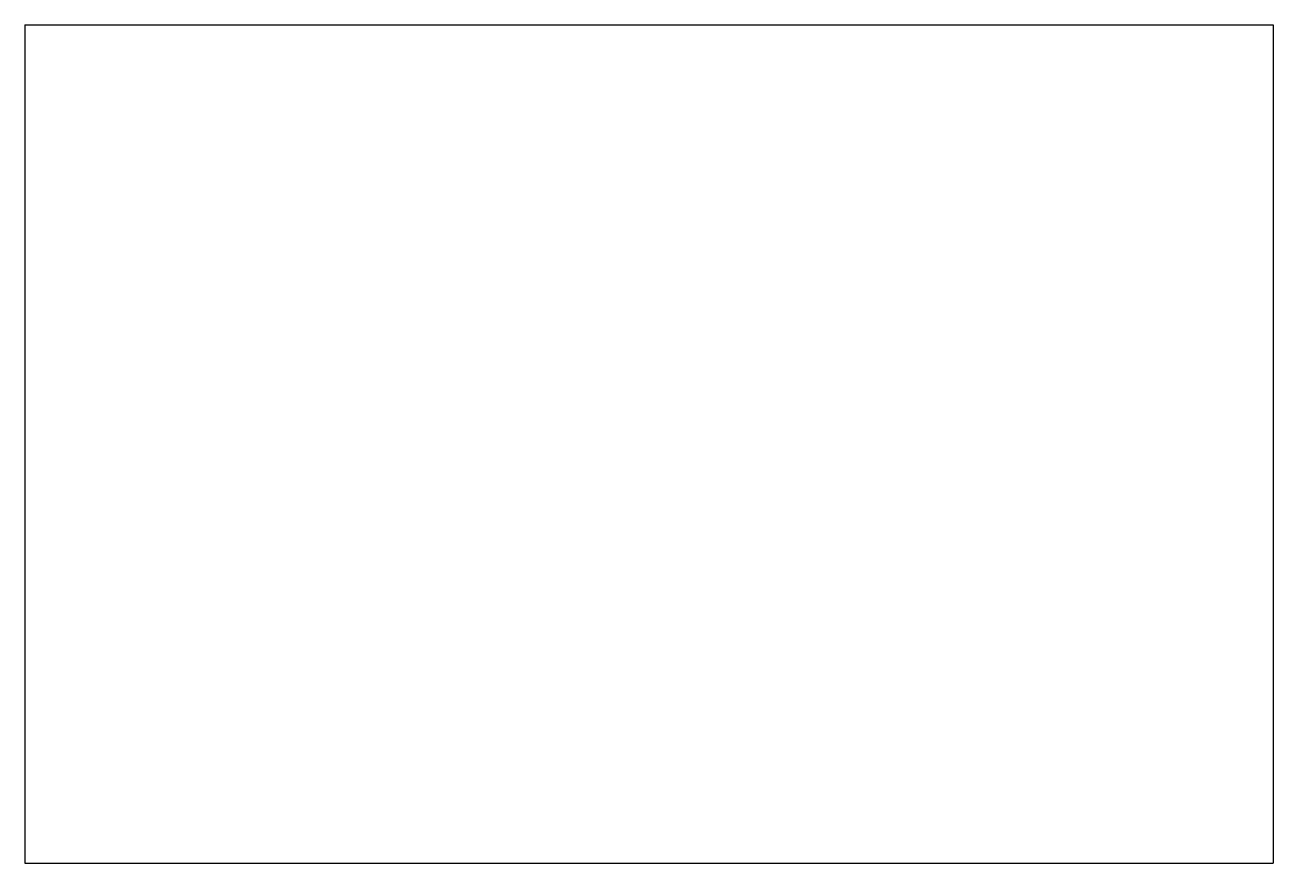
# Model space of a CAD drawing. Extents: x -2.7 to 13.2, y 17.2 to 27.9.
import ezdxf

# ---------------------------------------------------------------- set-up
doc = ezdxf.new("R2010")
doc.units = 0
doc.header["$LTSCALE"] = 1.21
doc.layers.get('0').update_dxf_attribs({"linetype": 'CONTINUOUS'})

msp = doc.modelspace()

# ---------------------------------------------------------------- linework, layer by layer
at = {"color": 3}
for p, q in [((-2.721, 27.886), (-2.721, 17.222)), ((-2.721, 27.886), (13.157, 27.886)), ((13.157, 27.886), (13.157, 17.222)), ((-2.721, 17.222), (13.157, 17.222))]:
    msp.add_line(p, q, dxfattribs=at)

doc.saveas('drawing.dxf')
